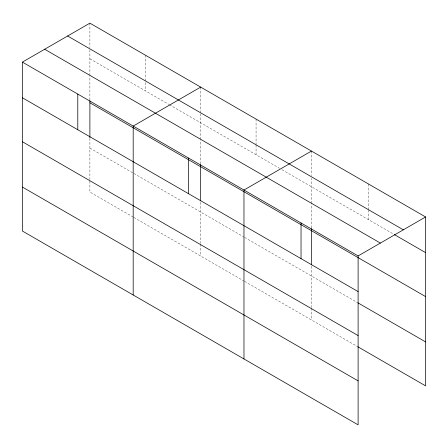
<?xml version="1.0" encoding="UTF-8"?>
<svg xmlns="http://www.w3.org/2000/svg" width="448" height="448" viewBox="0 0 448 448"><rect width="100%" height="100%" fill="white"/><g stroke="black" fill="none" stroke-linecap="round" stroke-linejoin="round"><path stroke-width="0.34" stroke-dasharray="2.24 1.68" d="M89.891 99.994L89.891 76.261M89.891 75.561L89.891 48.317M200.676 163.951L200.676 140.218M200.676 139.524L200.676 112.98M311.461 227.914L311.461 204.182M311.461 203.482L311.461 178.338M89.891 58.811L168.762 104.345M169.366 104.692L279.546 168.308M281.954 169.697L393.758 234.248M89.891 148.092L133.241 173.124M133.846 173.471L244.026 237.082M244.625 237.429L357.118 302.372M133.241 217.095L89.891 192.069L89.891 180.202M133.846 217.448L244.026 281.058M244.625 281.406L357.118 346.349M368.53 184.016L368.53 209.188M368.53 209.888L368.53 219.677M311.461 151.066L311.461 175.543M311.461 266.258L311.461 307.429M311.461 308.123L311.461 319.99M256.066 119.084L256.066 144.262M256.066 144.962L256.066 154.75M200.676 87.108L200.676 112.28M200.676 202.294L200.676 243.466M200.676 244.166L200.676 256.032M145.281 55.126L145.281 90.787M89.891 23.145L89.891 47.622M89.891 138.337L89.891 179.508"/><path stroke-width="0.67" d="M89.891 137.637L89.891 100.688M200.676 164.651L200.676 200.9M22.4 62.11L358.109 255.931L358.109 424.855L22.4 231.034L22.4 62.11L89.891 23.145L425.6 216.966L425.6 385.89L357.717 346.696M200.676 87.108L133.185 126.073L133.185 294.997M311.461 151.066L243.97 190.03L243.97 358.954M358.109 255.931L425.6 216.966M67.62 36.002L403.329 229.824M394.363 234.595L425.6 252.627M44.671 49.252L380.38 243.074M89.891 102.782L425.6 296.604M22.4 97.776L358.109 291.592M357.717 302.719L425.6 341.914M22.4 141.753L358.109 335.569M22.4 187.057L358.109 380.878M311.461 228.614L311.461 264.863M301.039 222.981L301.039 258.647M188.574 158.049L188.574 193.715M77.79 94.091L77.79 129.752"/></g></svg>
